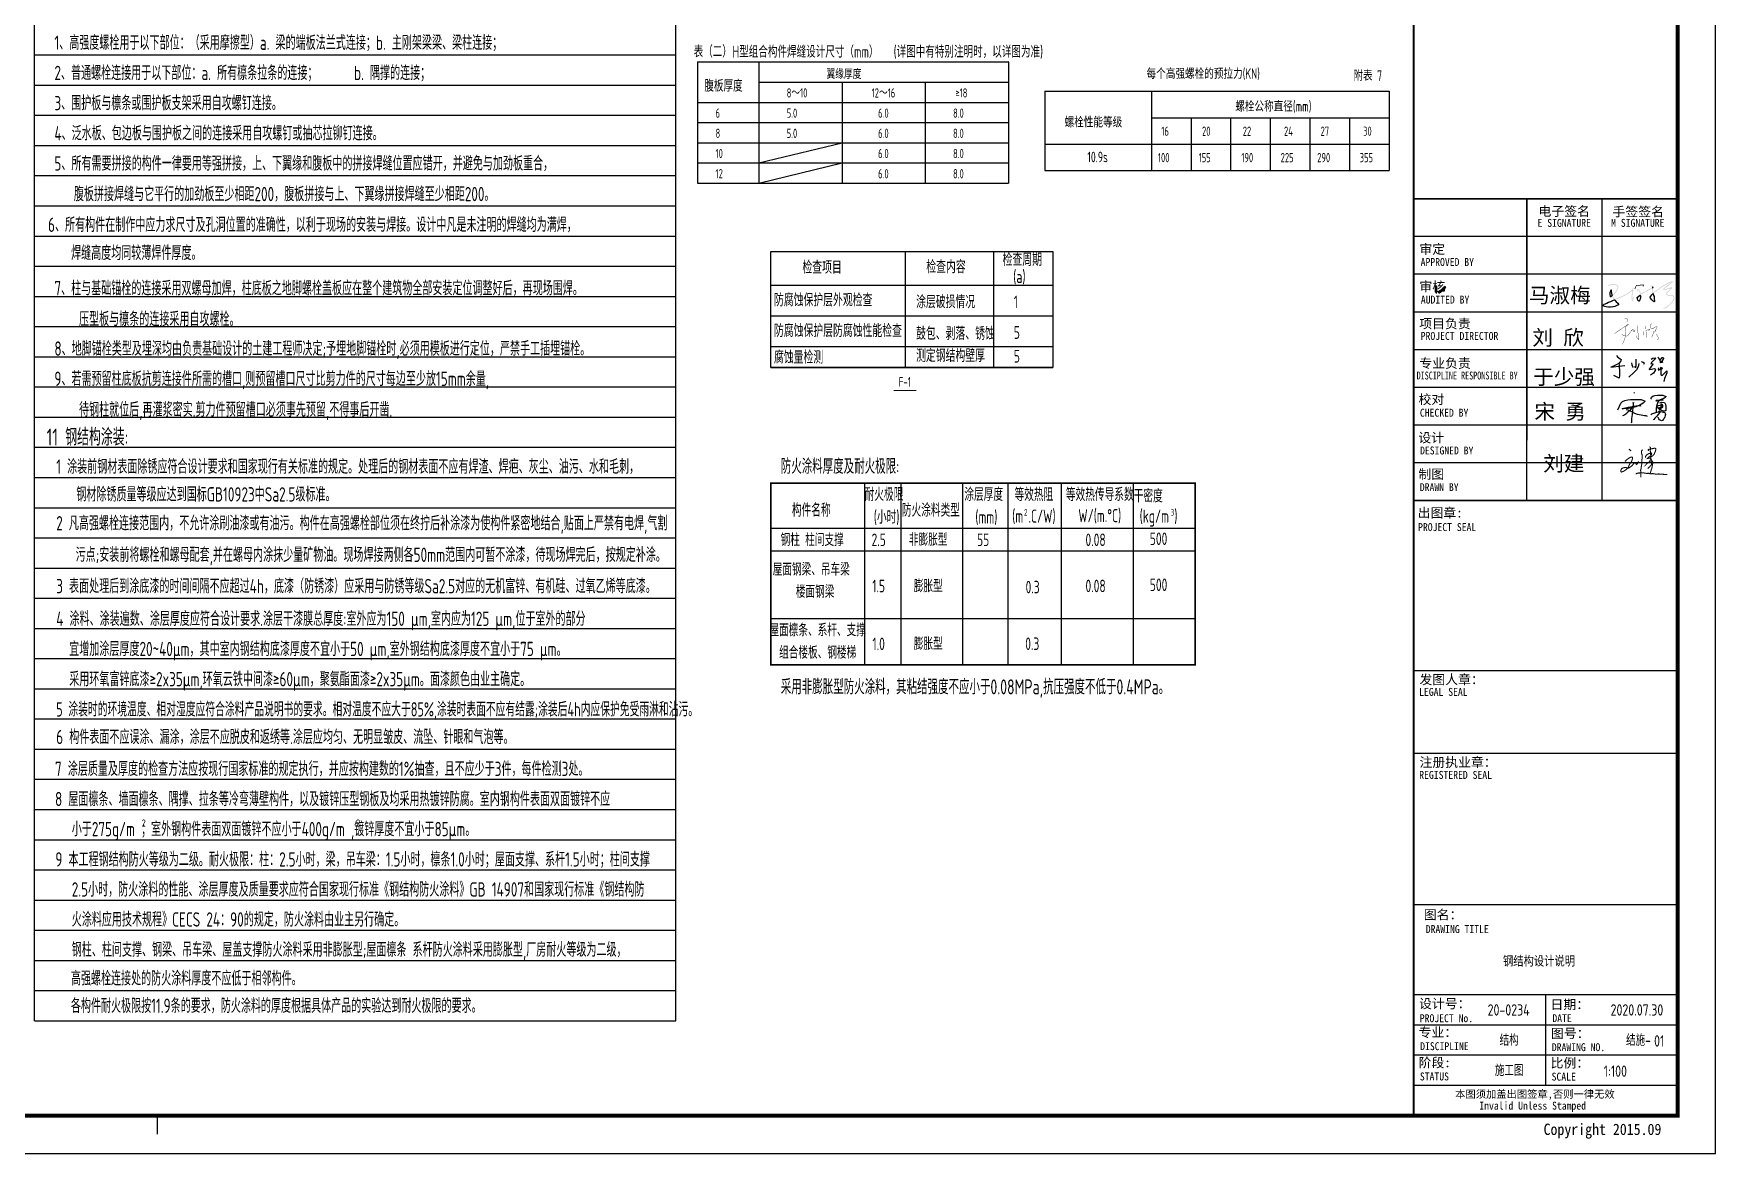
# Model space of a CAD drawing. Extents: x 753177 to 2169292, y -530934 to -273477.
# Drawn here: x 867046 to 911626, y -411277 to -381598 of the extents above; entities that cross this region are included whole.
import ezdxf
from ezdxf.enums import TextEntityAlignment as Align

# ---------------------------------------------------------------- set-up
doc = ezdxf.new("R2010")
doc.units = 0
doc.header["$LTSCALE"] = 1500
doc.header["$MEASUREMENT"] = 0
for name, color, linetype in [('00-tk', 151, 'Continuous'), ('1', 2, 'Continuous'), ('AXIS', 3, 'Continuous'), ('iicon', 7, 'Continuous'), ('S-TAB-TEXT', 4, 'Continuous'), ('TEXT', 7, 'Continuous'), ('WALL', 7, 'Continuous'), ('WELD_TEXT', 7, 'Continuous'), ('分格线', 40, 'Continuous'), ('说明', 7, 'Continuous')]:
    doc.layers.add(name, color=color, linetype=linetype)
doc.layers.add('TK-签名', color=70, linetype='Continuous', lineweight=30)
doc.layers.add('功能名称', color=255, linetype='Continuous', lineweight=0)
doc.styles.add('AHZTXT', font='tssdeng.shx', dxfattribs={"width": 0.7, "bigfont": 'tssdchn.shx'})
doc.styles.add('DS6FS', font='tssdeng.shx', dxfattribs={"width": 0.8, "bigfont": 'tssdchn.shx'})
doc.styles.add('DS6HT', font='simhei.ttf', dxfattribs={"width": 0.8})
doc.styles.add('FSJ', font='tssdeng.shx', dxfattribs={"width": 0.7, "bigfont": 'tssdchn.shx'})
doc.styles.add('TSSD_Norm', font='Tssdeng.shx', dxfattribs={"bigfont": 'hztxt.shx'})

# ---------------------------------------------------------------- blocks, each defined once
blk = doc.blocks.new('A$C7C122B11')
at = {"layer": 'iicon', "color": 13, "const_width": 7.58}
for points in [[(199, 383), (301, 455)], [(244, 611), (279, 605)], [(322, 465), (255, 393)], [(255, 393), (267, 338)], [(279, 605), (315, 591)], [(321, 572), (298, 526)], [(301, 455), (344, 476)], [(315, 591), (321, 572)], [(554, 440), (553, 381)], [(718, 416), (741, 413)], [(745, 400), (719, 368)], [(741, 413), (745, 400)], [(858, 469), (850, 439)], [(850, 439), (850, 403)], [(850, 403), (863, 373)], [(872, 485), (858, 469)], [(924, 382), (974, 414)], [(974, 414), (997, 421)], [(1010, 411), (991, 378)], [(997, 421), (1010, 411)], [(0, 251), (101, 316)], [(101, 316), (199, 383)], [(180, 234), (214, 214)], [(220, 61), (189, 0)], [(214, 214), (249, 201)], [(254, 164), (220, 61)], [(249, 201), (284, 195)], [(270, 260), (254, 164)], [(267, 338), (270, 260)], [(284, 195), (312, 200)], [(312, 200), (331, 220)], [(331, 220), (382, 295)], [(382, 295), (411, 328)], [(411, 328), (434, 349)], [(434, 349), (448, 349)], [(448, 349), (455, 315)], [(455, 315), (462, 292)], [(462, 292), (485, 335)], [(535, 158), (509, 209)], [(575, 108), (535, 158)], [(553, 381), (555, 298)], [(555, 298), (561, 212)], [(561, 212), (572, 134)], [(572, 134), (575, 108)], [(674, 309), (686, 266)], [(686, 266), (692, 224)], [(692, 224), (692, 211)], [(726, 309), (755, 327)], [(755, 327), (790, 346)], [(756, 296), (765, 257)], [(762, 218), (762, 180)], [(762, 180), (763, 160)], [(765, 257), (762, 218)], [(790, 346), (817, 357)], [(826, 342), (799, 315)], [(817, 357), (835, 356)], [(835, 356), (826, 342)], [(863, 373), (876, 363)], [(876, 363), (897, 363)], [(892, 201), (876, 164)], [(909, 233), (892, 201)], [(897, 363), (924, 382)], [(921, 283), (909, 233)], [(923, 311), (921, 283)], [(951, 294), (937, 279)], [(971, 334), (951, 294)], [(991, 378), (971, 334)], [(980, 231), (1007, 207)], [(1033, 121), (1002, 119)], [(1007, 207), (1028, 171)], [(1028, 171), (1033, 146)], [(1033, 146), (1033, 121)]]:
    blk.add_lwpolyline(points, dxfattribs=at)
blk = doc.blocks.new('A$C26561F03')
at = {"layer": 'WALL'}
for p, q in [((166, 452), (88, 412)), ((150, 688), (177, 655)), ((224, 488), (166, 452)), ((177, 655), (214, 628)), ((214, 628), (252, 600)), ((216, 496), (223, 419)), ((268, 546), (224, 488)), ((252, 600), (277, 584)), ((277, 584), (268, 546)), ((550, 496), (561, 437)), ((662, 590), (665, 508)), ((665, 508), (669, 415)), ((749, 474), (725, 389)), ((810, 531), (834, 516)), ((834, 516), (863, 508)), ((863, 508), (884, 493)), ((880, 471), (867, 448)), ((884, 493), (880, 471)), ((1120, 459), (1057, 371)), ((1084, 500), (1061, 471)), ((1061, 471), (1109, 474)), ((1068, 593), (1118, 614)), ((1150, 572), (1084, 500)), ((1109, 474), (1120, 459)), ((1118, 614), (1187, 628)), ((1187, 628), (1150, 572)), ((1246, 649), (1268, 615)), ((1268, 615), (1304, 564)), ((1304, 564), (1309, 523)), ((1307, 568), (1333, 598)), ((1309, 523), (1308, 495)), ((1343, 524), (1316, 499)), ((1316, 499), (1363, 515)), ((1333, 598), (1360, 635)), ((1377, 566), (1343, 524)), ((1360, 635), (1394, 635)), ((1363, 515), (1390, 517)), ((1397, 608), (1377, 566)), ((1394, 635), (1397, 608)), ((88, 412), (0, 376)), ((0, 376), (76, 385)), ((76, 385), (204, 403)), ((222, 89), (81, 156)), ((204, 403), (295, 415)), ((231, 157), (222, 89)), ((223, 419), (231, 254)), ((231, 254), (231, 157)), ((295, 415), (378, 424)), ((616, 235), (483, 114)), ((561, 437), (583, 381)), ((583, 381), (597, 366)), ((680, 311), (616, 235)), ((660, 364), (640, 392)), ((669, 415), (660, 364)), ((725, 389), (680, 311)), ((1057, 371), (1016, 328)), ((1016, 328), (1022, 313)), ((1022, 313), (1078, 322)), ((1135, 221), (1058, 166)), ((1078, 322), (1153, 340)), ((1181, 286), (1135, 221)), ((1153, 340), (1188, 328)), ((1188, 328), (1181, 286)), ((1271, 364), (1258, 328)), ((1258, 328), (1263, 293)), ((1263, 293), (1289, 314)), ((1289, 314), (1309, 338)), ((1309, 338), (1344, 361)), ((1328, 304), (1325, 232)), ((1325, 232), (1330, 189)), ((1328, 304), (1332, 359)), ((1357, 326), (1328, 304)), ((1330, 189), (1340, 165)), ((1332, 359), (1335, 388)), ((1340, 165), (1370, 167)), ((1344, 361), (1362, 360)), ((1365, 339), (1357, 326)), ((1362, 360), (1365, 339)), ((1370, 167), (1427, 221)), ((1429, 80), (1406, 0)), ((1427, 221), (1472, 263)), ((1474, 180), (1429, 80)), ((1472, 263), (1484, 279)), ((1486, 229), (1474, 180)), ((1484, 279), (1486, 229))]:
    blk.add_line(p, q, dxfattribs=at)
blk = doc.blocks.new('20150828165454')
h = blk.add_hatch(color=256)
h.paths.add_polyline_path([(-4440, 30), (-4590, 65), (-4738, 73), (-4862, 73), (-4992, 72), (-5125, 52), (-5266, 37), (-5393, 13), (-5517, -12), (-5636, -56), (-5741, -115), (-5764, -162), (-5753, -202), (-5720, -224), (-5687, -211), (-5590, -156), (-5487, -118), (-5372, -95), (-5250, -72), (-5111, -57), (-4983, -38), (-4861, -37), (-4741, -37), (-4606, -44), (-4481, -73), (-4396, -123), (-4309, -200), (-4258, -277), (-4228, -372), (-4222, -432), (-4226, -493), (-4256, -619), (-4303, -715), (-4397, -874), (-4482, -1002), (-4524, -1077), (-4590, -1174), (-4663, -1268), (-4809, -1452), (-5015, -1664), (-5034, -1609), (-5089, -1342), (-5123, -1119), (-5136, -855), (-5186, -665), (-5310, -733), (-5417, -938), (-5505, -1249), (-5497, -1579), (-5468, -1849), (-5423, -2020), (-5307, -2086), (-5075, -1883), (-5061, -1869), (-5023, -1980), (-4920, -2172), (-4812, -2296), (-4775, -2346), (-4907, -2394), (-5121, -2478), (-5344, -2571), (-5520, -2636), (-5732, -2723), (-5969, -2837), (-6203, -2949), (-6416, -3043), (-6581, -3165), (-6703, -3245), (-6753, -3389), (-6543, -3484), (-6306, -3571), (-6047, -3628), (-5675, -3683), (-5346, -3696), (-4984, -3674), (-4626, -3589), (-4404, -3489), (-4020, -3309), (-3956, -3186), (-3956, -3088), (-4121, -2902), (-4378, -2661), (-4537, -2481), (-4598, -2400), (-4501, -2365), (-4236, -2257), (-3766, -2061), (-3213, -1827), (-2411, -1391), (-2174, -1208), (-2003, -1066), (-1843, -939), (-1870, -1118), (-1916, -1391), (-1963, -1659), (-1997, -1943), (-2000, -2196), (-1987, -2394), (-1897, -2716), (-1739, -2464), (-1664, -2061), (-1660, -2046), (-1673, -2009), (-1704, -2000), (-1735, -2006), (-1772, -2040), (-1844, -2423), (-1858, -2447), (-1878, -2376), (-1890, -2193), (-1887, -1950), (-1854, -1675), (-1808, -1409), (-1762, -1135), (-1727, -907), (-1723, -906), (-1721, -872), (-1721, -871), (-1703, -509, 0.9997794), (-1812, -503), (-1829, -818), (-1884, -831), (-2072, -981), (-2243, -1122), (-2471, -1298), (-3261, -1728), (-3808, -1959), (-4278, -2155), (-4541, -2262), (-4667, -2307), (-4727, -2228), (-4828, -2109), (-4922, -1935), (-4975, -1781), (-4727, -1525), (-4576, -1336), (-4501, -1239), (-4430, -1135), (-4388, -1059), (-4304, -932), (-4206, -767), (-4152, -656), (-4116, -509), (-4112, -430), (-4119, -351), (-4158, -229), (-4225, -127), (-4331, -33)])
h.paths.add_polyline_path([(-5250, -856), (-5246, -872), (-5233, -1130), (-5198, -1361), (-5140, -1638), (-5101, -1752), (-5151, -1803), (-5320, -1952), (-5328, -1947), (-5360, -1829), (-5387, -1572), (-5395, -1263), (-5314, -979)], flags=16)
h.paths.add_polyline_path([(-4706, -2439), (-4622, -2551), (-4457, -2737), (-4200, -2979), (-4066, -3130), (-4066, -3160), (-4100, -3226), (-4450, -3389), (-4661, -3484), (-5000, -3565), (-5347, -3585), (-5665, -3573), (-6027, -3519), (-6275, -3465), (-6502, -3382), (-6616, -3330), (-6611, -3316), (-6519, -3255), (-6360, -3139), (-6157, -3049), (-5921, -2936), (-5688, -2824), (-5479, -2739), (-5303, -2673), (-5080, -2580), (-4869, -2497)], flags=16)
blk.add_hatch(color=256).paths.add_polyline_path([(-168, -111), (-139, -122), (-168, -209), (-178, -172), (-217, -188), (-241, -231), (-240, -253), (-228, -276), (-200, -294), (-168, -302), (-115, -297), (-77, -292), (-54, -271), (-64, -244), (0, -55), (-152, 0), (-457, -20), (-795, -59), (-1146, -70), (-1281, -116), (-1343, -253), (-1500, -603), (-1494, -694), (-1442, -689), (-1397, -663), (-1400, -648), (-1243, -299), (-1200, -205), (-1126, -179), (-787, -168), (-448, -130)])
h = blk.add_hatch(color=256)
h.paths.add_polyline_path([(-688, -999), (-758, -854), (-875, -743), (-1035, -731), (-1201, -885), (-1136, -1058), (-1108, -1080), (-1080, -1087), (-1031, -1082), (-1031, -1038), (-1033, -1019), (-1072, -915), (-995, -844), (-922, -850), (-848, -920), (-789, -1044), (-688, -1286), (-658, -1498), (-642, -1566), (-853, -1712), (-1191, -1986), (-1209, -2083), (-1177, -2315), (-1093, -2534), (-846, -2791), (-664, -2671), (-615, -2561), (-516, -2337), (-480, -2070), (-489, -1817), (-511, -1642), (-518, -1613), (-479, -1586), (-165, -1385), (192, -1191), (537, -1003), (1087, -738), (1231, -674), (1250, -797), (1292, -1025), (1329, -1168), (1390, -1315), (1395, -1327), (1306, -1404), (1156, -1569), (983, -1775), (814, -1969), (842, -2080), (917, -2204), (1145, -2513), (1400, -2745), (1622, -2852), (1738, -2764), (1754, -2564), (1717, -2283), (1677, -1889), (1607, -1705), (1537, -1400), (1523, -1361), (1651, -1250), (1970, -1051), (2327, -770), (2760, -428), (2899, -354), (3238, -160), (3696, 101), (3975, 242), (4325, 379), (4403, 392), (4098, 197), (3764, -67), (3426, -339), (3128, -580), (3036, -733), (3084, -838), (3231, -876), (4286, -573), (4170, -677), (3520, -1353), (3490, -1494), (3543, -1600), (3652, -1703), (3791, -1744), (4210, -1764), (4485, -1782), (4603, -1871), (4653, -1995), (4701, -2170), (4651, -2340), (4517, -2625), (4351, -2851), (4045, -3162), (3802, -3368), (3636, -3501), (3516, -3583), (3351, -3668), (3136, -3711), (3117, -3707), (3087, -3712), (3058, -3730), (3044, -3762), (3044, -3803), (3072, -3829), (3115, -3829), (3158, -3819), (3388, -3773), (3573, -3678), (3701, -3590), (3872, -3453), (4120, -3243), (4435, -2922), (4612, -2681), (4754, -2379), (4815, -2171), (4757, -1960), (4694, -1802), (4525, -1674), (4216, -1654), (3809, -1635), (3708, -1605), (3633, -1534), (3606, -1480), (3621, -1406), (4246, -756), (4499, -531), (4400, -447), (4272, -463), (3230, -762), (3162, -745), (3160, -740), (3213, -654), (3495, -425), (3832, -153), (4162, 107), (4528, 341), (4539, 495), (4415, 505), (4296, 485), (3930, 343), (3644, 198), (3183, -65), (2846, -258), (2700, -335), (2259, -684), (1907, -961), (1585, -1162), (1483, -1251), (1434, -1133), (1400, -1002), (1358, -778), (1335, -627), (1338, -626), (1600, -468), (1348, -242), (1207, -133), (1215, -560), (1041, -638), (487, -905), (139, -1094), (-221, -1290), (-540, -1495), (-545, -1498), (-550, -1478), (-581, -1257)])
h.paths.add_polyline_path([(-617, -1682), (-599, -1826), (-590, -2065), (-623, -2307), (-715, -2516), (-752, -2596), (-830, -2649), (-998, -2474), (-1070, -2287), (-1098, -2086), (-1090, -2046), (-787, -1800)], flags=16)
h.paths.add_polyline_path([(935, -1998), (1066, -1847), (1239, -1641), (1383, -1483), (1433, -1440), (1501, -1737), (1569, -1915), (1608, -2296), (1643, -2567), (1632, -2706), (1609, -2724), (1462, -2653), (1227, -2439), (1009, -2142), (945, -2037)], flags=16)
h.paths.add_polyline_path([(1324, -506), (1321, -366), (1416, -451)], flags=16)
for points in [[(-4869, -2497), (-4706, -2439), (-4622, -2551), (-4457, -2737), (-4200, -2979), (-4066, -3130), (-4066, -3160), (-4100, -3226), (-4450, -3389), (-4661, -3484), (-5000, -3565), (-5347, -3585), (-5665, -3573), (-6027, -3519), (-6275, -3465), (-6502, -3382), (-6616, -3330), (-6611, -3316), (-6519, -3255), (-6360, -3139), (-6157, -3049), (-5921, -2936), (-5688, -2824), (-5479, -2739), (-5303, -2673), (-5080, -2580)], [(-5246, -872), (-5233, -1130), (-5198, -1361), (-5140, -1638), (-5101, -1752), (-5151, -1803), (-5320, -1952), (-5328, -1947), (-5360, -1829), (-5387, -1572), (-5395, -1263), (-5314, -979), (-5250, -856)], [(-617, -1682), (-599, -1826), (-590, -2065), (-623, -2307), (-715, -2516), (-752, -2596), (-830, -2649), (-998, -2474), (-1070, -2287), (-1098, -2086), (-1090, -2046), (-787, -1800)], [(1383, -1483), (1433, -1440), (1501, -1737), (1569, -1915), (1608, -2296), (1643, -2567), (1632, -2706), (1609, -2724), (1462, -2653), (1227, -2439), (1009, -2142), (945, -2037), (935, -1998), (1066, -1847), (1239, -1641)], [(1321, -366), (1324, -506), (1416, -451)]]:
    blk.add_lwpolyline(points, close=True)
blk = doc.blocks.new('A$C67844AE1')
at = {"layer": '00-tk'}
for p, q in [((126150, 0), (126150, 89100)), ((114150, 87600), (114150, 1500)), ((124650, 1500), (124650, 87600)), ((114150, 37950), (124650, 37950)), ((114150, 37950), (124650, 37950)), ((114150, 37950), (124650, 37950)), ((114150, 37950), (124650, 37950)), ((114150, 37950), (124650, 37950)), ((124650, 37950), (114150, 37950)), ((124650, 37950), (114150, 37950)), ((124650, 37950), (114150, 37950)), ((114150, 37950), (124650, 37950)), ((118650, 25950), (118650, 37950)), ((118650, 37950), (118650, 28350)), ((121650, 25950), (121650, 37950)), ((121650, 28350), (121650, 37950)), ((124650, 36450), (114150, 36450)), ((124650, 34950), (114150, 34950)), ((124650, 34950), (114150, 34950)), ((115032, 34253), (115030, 34214)), ((115030, 34214), (115075, 34214)), ((115073, 34460), (115032, 34450)), ((115032, 34450), (115032, 34304)), ((115032, 34304), (115033, 34290)), ((115033, 34290), (115032, 34253)), ((115073, 34304), (115073, 34460)), ((115073, 34266), (115073, 34304)), ((115074, 34228), (115073, 34266)), ((115075, 34214), (115074, 34228)), ((115165, 34259), (115128, 34246)), ((115128, 34246), (115137, 34237)), ((115137, 34237), (115159, 34208)), ((115159, 34208), (115185, 34219)), ((115199, 34274), (115165, 34259)), ((115185, 34219), (115219, 34235)), ((115229, 34291), (115199, 34274)), ((115219, 34235), (115240, 34248)), ((115262, 34313), (115229, 34291)), ((115240, 34248), (115271, 34269)), ((115290, 34336), (115262, 34313)), ((115271, 34269), (115296, 34287)), ((115305, 34352), (115290, 34336)), ((115296, 34287), (115326, 34314)), ((115333, 34382), (115305, 34352)), ((115326, 34314), (115388, 34314)), ((115355, 34409), (115333, 34382)), ((115356, 34412), (115355, 34409)), ((115376, 34446), (115356, 34412)), ((115356, 34344), (115381, 34376)), ((115388, 34314), (115356, 34344)), ((115381, 34460), (115376, 34446)), ((115414, 34441), (115381, 34460)), ((115381, 34376), (115401, 34403)), ((115401, 34403), (115404, 34408)), ((115404, 34408), (115429, 34435)), ((115429, 34435), (115414, 34441)), ((124650, 33450), (114150, 33450)), ((124650, 33450), (114150, 33450)), ((124650, 31950), (114150, 31950)), ((124650, 31950), (114150, 31950)), ((124650, 30450), (114150, 30450)), ((124650, 30450), (114150, 30450)), ((124650, 28950), (114150, 28950)), ((124650, 28950), (114150, 28950)), ((124650, 27450), (114150, 27450)), ((124650, 27450), (114150, 27450)), ((114150, 25950), (124650, 25950)), ((114150, 25950), (124650, 25950)), ((124650, 25950), (114150, 25950)), ((114150, 19200), (124650, 19200)), ((124650, 15900), (114150, 15900)), ((124650, 6300), (114150, 6300)), ((119400, 6300), (119400, 2700)), ((124650, 5100), (114150, 5100)), ((124650, 3900), (114150, 3900)), ((124650, 2700), (114150, 2700)), ((3750, 1500), (124650, 1500)), ((124650, 1500), (114150, 1500)), ((0, 0), (126150, 0))]:
    blk.add_line(p, q, dxfattribs=at)
at = {"layer": '00-tk', "const_width": 150}
blk.add_lwpolyline([(3750, 87600), (124650, 87600), (124650, 1500), (3750, 1500)], close=True, dxfattribs=at)
at = {"layer": '00-tk'}
for points, const_width in [([(114150, 1500), (114150, 87600)], 75), ([(64200, 750), (64200, 1500)], 52.5)]:
    blk.add_lwpolyline(points, dxfattribs=dict(at, const_width=const_width))
blk.add_lwpolyline([(114150, 9900), (124650, 9900), (124650, 6300), (114150, 6300)], close=True, dxfattribs=at)
at = {"layer": 'AXIS', "color": 1, "ltscale": 1000, "const_width": 42}
for points in [[(123538, 28105), (123553, 28077), (123568, 28058), (123569, 28031), (123572, 28021), (123575, 28005), (123560, 27963), (123564, 27909), (123574, 27887), (123575, 27873), (123573, 27842), (123581, 27739), (123574, 27709), (123587, 27622), (123598, 27579), (123611, 27559), (123638, 27516), (123667, 27474), (123663, 27437), (123649, 27397), (123644, 27348), (123625, 27238), (123604, 27191), (123582, 27105), (123554, 27038)], [(122550, 27508), (122588, 27535), (122602, 27565), (122628, 27581), (122665, 27605), (122695, 27627), (122723, 27646), (122753, 27664), (122784, 27677), (122819, 27686), (122844, 27682), (122855, 27669), (122861, 27647), (122854, 27622), (122824, 27528), (122818, 27515), (122801, 27486), (122789, 27467), (122765, 27434), (122742, 27403), (122712, 27334), (122707, 27312), (122688, 27270), (122658, 27237), (122636, 27221), (122611, 27198), (122580, 27168), (122549, 27149), (122513, 27125), (122466, 27105), (122441, 27093), (122405, 27088), (122396, 27101), (122386, 27132), (122390, 27158), (122402, 27188), (122425, 27228), (122449, 27242), (122477, 27253), (122536, 27265), (122578, 27270), (122620, 27263), (122664, 27243), (122695, 27245), (122721, 27256), (122774, 27293), (122836, 27340), (122883, 27396), (122920, 27442), (122947, 27463), (122983, 27445), (122993, 27422), (122998, 27405), (123023, 27386), (123035, 27407), (123057, 27434), (123075, 27459), (123093, 27501), (123093, 27501), (123095, 27512)], [(122708, 28001), (122733, 27984), (122757, 27969), (122770, 27951), (122786, 27931), (122792, 27921)], [(123257, 27971), (123222, 27945), (123222, 27945), (123213, 27892), (123213, 27864), (123217, 27837), (123224, 27809), (123239, 27758), (123244, 27701), (123244, 27655), (123228, 27583), (123222, 27479), (123224, 27433), (123219, 27381), (123206, 27310), (123193, 27214), (123178, 27163), (123191, 27014), (123184, 26926), (123186, 26891), (123187, 26877)], [(123366, 27661), (123374, 27706), (123405, 27752), (123441, 27788), (123518, 27825), (123557, 27838), (123580, 27844), (123603, 27844), (123619, 27808), (123596, 27752), (123557, 27716), (123497, 27677), (123465, 27646), (123447, 27628), (123511, 27638), (123574, 27647), (123588, 27640), (123587, 27590), (123543, 27545), (123533, 27520), (123503, 27487), (123470, 27462), (123442, 27443), (123423, 27418), (123485, 27473), (123533, 27482), (123572, 27495), (123611, 27499), (123641, 27494), (123614, 27438), (123612, 27387), (123577, 27348), (123537, 27295), (123497, 27263), (123477, 27240), (123469, 27218)], [(123503, 27933), (123482, 27951), (123476, 27971), (123495, 27988), (123543, 28000), (123588, 28008), (123653, 28019), (123681, 28027), (123712, 28032), (123743, 28035), (123775, 28025), (123788, 28000), (123776, 27955), (123768, 27916), (123743, 27866), (123719, 27800), (123650, 27724), (123627, 27713), (123616, 27704), (123569, 27709), (123557, 27716)], [(122982, 27010), (123035, 27037), (123091, 27049), (123187, 27052), (123233, 27056), (123280, 27055), (123357, 27044), (123418, 27033), (123498, 27039), (123521, 27033), (123560, 27019), (123614, 27023), (123656, 27025), (123725, 27017), (123762, 27009), (123819, 27006), (123868, 27009), (123915, 27009), (123967, 27004), (124029, 27000), (124096, 26996), (124141, 26993), (124193, 26992), (124226, 26995), (124243, 26996)]]:
    blk.add_lwpolyline(points, dxfattribs=at)
at = {"layer": 'TK-签名'}
for p, q in [((122941, 30252), (122910, 30221)), ((123609, 30062), (123668, 30098)), ((123668, 30098), (123743, 30128)), ((123743, 30128), (123851, 30143)), ((123851, 30143), (123940, 30145)), ((123940, 30145), (124061, 30138)), ((124061, 30138), (124194, 30095)), ((124194, 30095), (124154, 30048)), ((122267, 29561), (122390, 29823)), ((122390, 29823), (122463, 29896)), ((122517, 29614), (122446, 29601)), ((122446, 29601), (122449, 29607)), ((122449, 29607), (122690, 29663)), ((122463, 29896), (122555, 29938)), ((122604, 29612), (122517, 29614)), ((122555, 29938), (122666, 29958)), ((122647, 29437), (122591, 29389)), ((122699, 29620), (122604, 29612)), ((122613, 29563), (122644, 29574)), ((122644, 29574), (122795, 29504)), ((122731, 29516), (122647, 29437)), ((122666, 29958), (122775, 29977)), ((122690, 29663), (122844, 29698)), ((122776, 29633), (122699, 29620)), ((122792, 29585), (122731, 29516)), ((122775, 29977), (122855, 29977)), ((122872, 29649), (122776, 29633)), ((122847, 29662), (122792, 29585)), ((122795, 29504), (122933, 29434)), ((122886, 29773), (122837, 29379)), ((122844, 29698), (123002, 29726)), ((122855, 29977), (122957, 29977)), ((122930, 29665), (122872, 29649)), ((122876, 29855), (122875, 29836)), ((122875, 29836), (122884, 29823)), ((122893, 29841), (122876, 29855)), ((122884, 29823), (122886, 29773)), ((122920, 29832), (122893, 29841)), ((122990, 29682), (122930, 29665)), ((122933, 29434), (123039, 29393)), ((122957, 29977), (123195, 29967)), ((123085, 29721), (122990, 29682)), ((123002, 29726), (123130, 29736)), ((123143, 29752), (123085, 29721)), ((123130, 29736), (123172, 29722)), ((123217, 29791), (123143, 29752)), ((123174, 29710), (123169, 29714)), ((123172, 29722), (123174, 29710)), ((123195, 29967), (123354, 29911)), ((123274, 29820), (123217, 29791)), ((123354, 29911), (123274, 29820)), ((123593, 30037), (123609, 30062)), ((123599, 30005), (123593, 30037)), ((123611, 29983), (123599, 30005)), ((123629, 29396), (123704, 29424)), ((123704, 29424), (123829, 29467)), ((123802, 29926), (123784, 29919)), ((123784, 29919), (123815, 29916)), ((123795, 29633), (123794, 29479)), ((123803, 29665), (123795, 29633)), ((123924, 29947), (123802, 29926)), ((123815, 29702), (123803, 29665)), ((123815, 29916), (123874, 29927)), ((123861, 29860), (123815, 29702)), ((123829, 29467), (123880, 29480)), ((123834, 29693), (123850, 29715)), ((123850, 29668), (123834, 29693)), ((123850, 29715), (123887, 29735)), ((123876, 29640), (123850, 29668)), ((123899, 29928), (123861, 29860)), ((123865, 29454), (123883, 29481)), ((123874, 29927), (124031, 29961)), ((123915, 29427), (123874, 29373)), ((123904, 29604), (123876, 29640)), ((123880, 29480), (123949, 29491)), ((123883, 29481), (123911, 29502)), ((123887, 29735), (123956, 29752)), ((124038, 29942), (123899, 29928)), ((123958, 29568), (123904, 29604)), ((123911, 29502), (123946, 29504)), ((123952, 29648), (123913, 29630)), ((123913, 29630), (124011, 29640)), ((123946, 29469), (123915, 29427)), ((124015, 29979), (123924, 29947)), ((123939, 29563), (123931, 29548)), ((123973, 29613), (123939, 29563)), ((123940, 29838), (124020, 29869)), ((123946, 29504), (123961, 29490)), ((123961, 29490), (123946, 29469)), ((123949, 29491), (124033, 29483)), ((124001, 29688), (123952, 29648)), ((123956, 29752), (123987, 29759)), ((124012, 29533), (123958, 29568)), ((123984, 29652), (123973, 29613)), ((123989, 29710), (123984, 29652)), ((123987, 29759), (124039, 29765)), ((123996, 29754), (123989, 29710)), ((123997, 29793), (123996, 29754)), ((124002, 29795), (123997, 29793)), ((124041, 29731), (124001, 29688)), ((124030, 29773), (124002, 29795)), ((124011, 29640), (124045, 29662)), ((124083, 29502), (124012, 29533)), ((124105, 30018), (124015, 29979)), ((124020, 29869), (124134, 29854)), ((124045, 29751), (124030, 29773)), ((124031, 29961), (124073, 29954)), ((124033, 29483), (124090, 29471)), ((124073, 29954), (124038, 29942)), ((124039, 29765), (124067, 29760)), ((124067, 29760), (124041, 29731)), ((124056, 29714), (124045, 29751)), ((124045, 29662), (124058, 29681)), ((124058, 29681), (124056, 29714)), ((124142, 29506), (124083, 29502)), ((124090, 29471), (124137, 29453)), ((124154, 30048), (124105, 30018)), ((124134, 29854), (124167, 29779)), ((124137, 29453), (124153, 29404)), ((124175, 29530), (124142, 29506)), ((124167, 29779), (124185, 29701)), ((124186, 29603), (124175, 29530)), ((124185, 29701), (124186, 29603)), ((122494, 29332), (122459, 29318)), ((122552, 29362), (122494, 29332)), ((122591, 29389), (122552, 29362)), ((122815, 29058), (122807, 29040)), ((122817, 29216), (122814, 29119)), ((122814, 29119), (122815, 29058)), ((122837, 29379), (122817, 29216)), ((123039, 29393), (123195, 29357)), ((123195, 29357), (123328, 29342)), ((123328, 29342), (123386, 29331)), ((123386, 29331), (123412, 29321)), ((123412, 29321), (123438, 29309)), ((123585, 29361), (123629, 29396)), ((123698, 29180), (123675, 29163)), ((123745, 29234), (123698, 29180)), ((123792, 29278), (123745, 29234)), ((123825, 29314), (123792, 29278)), ((123874, 29373), (123825, 29314)), ((123879, 29255), (123872, 29276)), ((123887, 29236), (123879, 29255)), ((123905, 29200), (123887, 29236)), ((123930, 29167), (123905, 29200)), ((123976, 29136), (123930, 29167)), ((124006, 29123), (123976, 29136)), ((124045, 29133), (124006, 29123)), ((124075, 29175), (124045, 29133)), ((124108, 29222), (124075, 29175)), ((124138, 29279), (124108, 29222)), ((124155, 29332), (124138, 29279)), ((124153, 29404), (124163, 29366)), ((124163, 29366), (124155, 29332))]:
    blk.add_line(p, q, dxfattribs=at)
for name, p, xscale, yscale, zscale in [('20150828165454', (123318, 34542), 0.2499999997671694, 0.2499999997671694, 0.2499999997671694), ('A$C7C122B11', (122127, 32162), 1.698991545068566, 1.698991545068566, 1.698991545068566)]:
    blk.add_blockref(name, p, dxfattribs=dict(xscale=xscale, yscale=yscale, zscale=zscale))
at = {"color": 1, "xscale": 1.5, "yscale": 1.5, "zscale": 1.5}
blk.add_blockref('A$C26561F03', (121989, 30690), dxfattribs=at)
at = {"layer": '00-tk', "style": 'DS6HT'}
for s, p in [('电子签名', (119118, 37272)), ('手签签名', (122060, 37253)), ('审定', (114383, 35763)), ('审核', (114382, 34278)), ('项目负责', (114376, 32800)), ('专业负责', (114379, 31227)), ('校对', (114349, 29788)), ('设计', (114339, 28267)), ('制图', (114345, 26817)), ('出图章:', (114312, 25281)), ('发图人章：', (114385, 18652)), ('注册执业章：', (114386, 15364)), ('图名：', (114556, 9300)), ('设计号：', (114365, 5767)), ('日期：', (119594, 5732)), ('专业：', (114349, 4623)), ('图号：', (119614, 4583)), ('阶段:', (114349, 3421)), ('比例：', (119598, 3408))]:
    blk.add_text(s, height=375, dxfattribs=at).set_placement(p)
for s, height, width, p in [('E SIGNATURE', 315, 0.9, (119080, 36837)), ('M SIGNATURE', 315, 0.9, (122005, 36837)), ('APPROVED BY', 315, 0.9, (114431, 35280)), ('AUDITED BY', 315, 0.9, (114439, 33786)), ('PROJECT DIRECTOR', 315, 0.9, (114434, 32342)), ('DISCIPLINE RESPONSIBLE BY', 315, 0.75, (114271, 30768)), ('CHECKED BY', 315, 0.9, (114401, 29289)), ('DESIGNED BY', 315, 0.9, (114408, 27787)), ('DRAWN BY', 315, 0.9, (114398, 26330)), ('PROJECT SEAL', 315, 0.9, (114329, 24741)), ('LEGAL SEAL', 315, 0.9, (114371, 18190)), ('REGISTERED SEAL', 315, 0.9, (114375, 14889)), ('DRAWING TITLE', 315, 0.9, (114634, 8760)), ('PROJECT No.', 315, 0.9, (114397, 5215)), ('DATE', 315, 0.9, (119668, 5217)), ('DISCIPLINE', 315, 0.9, (114412, 4103)), ('DRAWING NO.', 315, 0.9, (119647, 4064)), ('STATUS', 315, 0.9, (114400, 2900)), ('SCALE', 315, 0.9, (119639, 2892)), ('Copyright 2015.09', 450, 0.9, (119320, 731))]:
    blk.add_text(s, height=height, dxfattribs=dict(at, width=width)).set_placement(p)
blk.add_text('本图须加盖出图签章,否则一律无效', height=300, dxfattribs=at).set_placement((118974, 2345), align=Align.MIDDLE)
at = {"layer": '00-tk', "style": 'DS6HT', "width": 0.9}
blk.add_text('Invalid Unless Stamped', height=315, dxfattribs=at).set_placement((118886, 1860), align=Align.MIDDLE)
at = {"layer": '功能名称', "color": 7, "style": 'DS6HT'}
blk.add_text('马淑梅 ', height=600, dxfattribs=at).set_placement((120170, 33816, -1032246), align=Align.CENTER)
for s, p in [('刘 欣', (118874, 32134)), ('于少强', (118905, 30571)), ('宋 勇', (118956, 29192)), ('刘建', (119306, 27129))]:
    blk.add_text(s, height=600, dxfattribs=at).set_placement(p)
at = {"layer": '功能名称', "color": 7, "style": 'DS6FS', "width": 0.8}
for s, p in [('20-0234', (117931, 5477)), ('2020.07.30', (123031, 5477)), ('结构', (117949, 4277)), ('结施-', (123094, 4277)), ('施工图', (117949, 3077))]:
    blk.add_text(s, height=450, dxfattribs=at).set_placement(p, align=Align.CENTER)

msp = doc.modelspace()

# ---------------------------------------------------------------- linework, layer by layer
for p, q in [((884643.5, -382348.3), (892882.4, -382348.3)), ((884643.5, -382348.3), (884643.5, -385558.1)), ((886270.6, -382348.3), (886270.6, -385561.3)), ((892885.6, -382351.4), (892885.6, -385558.1)), ((886270.6, -382883.8), (892882.4, -382883.8)), ((888475.6, -382883.8), (888475.6, -385561.3)), ((890680.6, -382883.8), (890680.6, -385561.3)), ((893852.4, -383126), (893852.4, -385226)), ((893852.4, -383126), (902976.7, -383126)), ((896676.7, -383126), (896676.7, -385226)), ((902976.7, -383126), (902976.7, -385226)), ((884643.5, -383419.3), (892882.4, -383419.3)), ((896676.7, -383826), (902976.7, -383826)), ((897726.7, -383826), (897726.7, -385226)), ((898776.7, -383826), (898776.7, -385226)), ((899826.7, -383826), (899826.7, -385226)), ((900876.7, -383826), (900876.7, -385226)), ((901926.7, -383826), (901926.7, -385226)), ((884643.5, -383954.8), (892882.4, -383954.8)), ((884643.5, -384490.3), (892882.4, -384490.3)), ((886270.6, -385025.8), (888475.6, -384490.3)), ((893852.4, -384526), (902976.7, -384526)), ((884643.5, -385025.8), (892882.4, -385025.8)), ((886270.6, -385561.3), (888475.6, -385025.8)), ((884646.7, -385561.3), (892882.4, -385561.3)), ((893852.4, -385226), (902976.7, -385226)), ((890150.1, -387370.2), (890150.1, -390450.9)), ((892494.2, -387370.2), (892494.2, -390450.9)), ((886587.5, -388264.5), (894059.3, -388264.5)), ((886587.5, -389076.8), (894059.3, -389076.8)), ((886587.5, -389889.2), (894059.3, -389889.2)), ((886587.5, -390450.9), (894059.3, -390450.9))]:
    msp.add_line(p, q)
msp.add_lwpolyline([(886587.5, -387370.2), (894059.3, -387370.2), (894059.3, -390450.9), (886587.5, -390450.9)], close=True)
for centre, start, end in [((892882.4, -382351.4), 0, 90), ((892882.4, -382351.4), 0, 90), ((884646.7, -384758.1), 180, 270), ((892882.4, -385356.5), 270, 0), ((892882.4, -385558.1), 270, 0)]:
    msp.add_arc(centre, 3.15, start, end)
at = {"layer": '1', "const_width": 25.5}
msp.add_lwpolyline([(889848.3, -391052.9), (890440.7, -391052.9)], dxfattribs=at)
at = {"layer": 'S-TAB-TEXT', "color": 0}
for p, q in [((889074.6, -393516.9), (889074.6, -398329.2)), ((886587.5, -394708.8), (897838.8, -394708.8)), ((886587.5, -395303.4), (897838.8, -395303.4)), ((886587.5, -395306.2), (897838.8, -395306.2)), ((886587.5, -397103.8), (897838.8, -397103.8)), ((886587.5, -398329.2), (897838.8, -398329.2))]:
    msp.add_line(p, q, dxfattribs=at)
at = {"layer": 'S-TAB-TEXT', "color": 0, "linetype": 'Continuous'}
for p, q in [((890036.2, -393516.9), (890036.2, -398329.2)), ((891670, -393516.9), (891670, -398329.2)), ((892866.5, -393516.9), (892866.5, -398329.2)), ((894280.3, -393516.9), (894280.3, -398329.2)), ((896188.6, -393516.9), (896188.6, -398329.2)), ((888633.1, -394708.8), (897838.8, -394708.8)), ((888633.1, -395306.2), (891740.4, -395306.2))]:
    msp.add_line(p, q, dxfattribs=at)
at = {"layer": 'S-TAB-TEXT', "color": 0}
for points, const_width in [([(886587.5, -393516.9), (897838.8, -393516.9), (897838.8, -398329.2), (886587.5, -398329.2), (886587.5, -393516.9)], 44.8), ([(886587.5, -394706), (897838.8, -394706)], 24.9)]:
    msp.add_lwpolyline(points, dxfattribs=dict(at, const_width=const_width))
at = {"layer": '分格线', "linetype": 'Continuous'}
for p, q in [((867071.5, -407762.4), (867071.5, -355762.4)), ((884071.5, -407762.4), (884071.5, -355762.4)), ((867071.5, -382162.4), (884071.5, -382162.4)), ((867071.5, -382962.4), (884071.5, -382962.4)), ((867071.5, -383762.4), (884071.5, -383762.4)), ((867071.5, -384562.4), (884071.5, -384562.4)), ((867071.5, -385362.4), (884071.5, -385362.4)), ((867071.5, -386162.4), (884071.5, -386162.4)), ((867071.5, -386962.4), (884071.5, -386962.4)), ((867071.5, -387762.4), (884071.5, -387762.4)), ((867071.5, -388562.4), (884071.5, -388562.4)), ((867071.5, -389362.4), (884071.5, -389362.4)), ((867071.5, -390162.4), (884071.5, -390162.4)), ((867071.5, -390962.4), (884071.5, -390962.4)), ((867071.5, -391762.4), (884071.5, -391762.4)), ((867071.5, -391762.4), (884071.5, -391762.4)), ((867071.5, -392562.4), (884071.5, -392562.4)), ((867071.5, -393362.4), (884071.5, -393362.4)), ((867071.5, -394162.4), (884071.5, -394162.4)), ((867071.5, -394962.4), (884071.5, -394962.4)), ((867071.5, -395762.4), (884071.5, -395762.4)), ((867071.5, -396562.4), (884071.5, -396562.4)), ((867071.5, -397362.4), (884071.5, -397362.4)), ((867071.5, -398162.4), (884071.5, -398162.4)), ((867071.5, -398962.4), (884071.5, -398962.4)), ((867071.5, -399762.4), (884071.5, -399762.4)), ((867071.5, -400562.4), (884071.5, -400562.4)), ((867071.5, -401362.4), (884071.5, -401362.4)), ((867071.5, -402162.4), (884071.5, -402162.4)), ((867071.5, -402962.4), (884071.5, -402962.4)), ((867071.5, -403762.4), (884071.5, -403762.4)), ((867071.5, -404562.4), (884071.5, -404562.4)), ((867071.5, -405362.4), (884071.5, -405362.4)), ((867071.5, -406162.4), (884071.5, -406162.4)), ((867071.5, -406962.4), (884071.5, -406962.4)), ((867071.5, -407762.4), (884071.5, -407762.4))]:
    msp.add_line(p, q, dxfattribs=at)

# ---------------------------------------------------------------- block references
at = {"layer": 'WELD_TEXT', "linetype": 'ByBlock', "xscale": 0.6666666666278616, "yscale": 0.6666666666278616, "zscale": 0.6666666666278616}
msp.add_blockref('A$C67844AE1', (827526, -411276.7), dxfattribs=at)

# ---------------------------------------------------------------- texts
at = {"style": 'TSSD_Norm'}
for s, height, width, p in [('1、高强度螺栓用于以下部位：（采用摩擦型）a. 梁的端板法兰式连接；b. 主刚架梁梁、梁柱连接；     ', 380, 0.7, (867597.5, -382028.8)), ('表（二）', 315, 0.7, (884541, -382227.3)), ('H型组合构件焊缝设计尺寸（mm）   (详图中有特别注明时，以详图为准)', 315, 0.7, (885567.8, -382233.9)), ('2、普通螺栓连接用于以下部位：a. 所有檩条拉条的连接；      b. 隅撑的连接；', 380, 0.7, (867597.5, -382828.8)), ('每个高强螺栓的预拉力(KN)', 280, 0.7, (896548.7, -382797.5)), ('腹板厚度', 315, 0.7, (884826.4, -383136.7)), ('翼缘厚度', 245, 0.7, (888062.8, -382796.9)), ('附表 7', 280, 0.7, (902030.4, -382850)), ('3、围护板与檩条或围护板支架采用自攻螺钉连接。', 380, 0.7, (867597.5, -383628.8)), ('8～10', 245, 0.7, (887008.9, -383291.7)), ('12～16', 245, 0.7, (889260.7, -383291.7)), ('≥18', 245, 0.7, (891482, -383291.7)), ('螺栓公称直径(mm)', 280, 0.7, (898898.5, -383664.5)), ('6', 245, 0.7, (885123.1, -383825.7)), ('5.0', 245, 0.7, (887008.9, -383827.2)), ('6.0', 245, 0.7, (889432.2, -383827.2)), ('8.0', 245, 0.7, (891418.9, -383827.2)), ('螺栓性能等级', 280, 0.7, (894375.7, -384083.9)), ('4、泛水板、包边板与围护板之间的连接采用自攻螺钉或抽芯拉铆钉连接。', 380, 0.7, (867597.5, -384428.8)), ('8', 245, 0.7, (885123.1, -384361.2)), ('5.0', 245, 0.7, (887008.9, -384362.7)), ('6.0', 245, 0.7, (889432.2, -384362.7)), ('8.0', 245, 0.7, (891418.9, -384362.7)), ('16', 245, 0.7, (896939.3, -384307)), ('20', 245, 0.7, (898018.7, -384307)), ('22', 245, 0.7, (899098.1, -384307)), ('24', 245, 0.7, (900192.1, -384307)), ('27', 245, 0.7, (901160.7, -384307)), ('30', 245, 0.7, (902288.2, -384307)), ('10', 245, 0.7, (885123.1, -384896.7)), ('6.0', 245, 0.7, (889432.2, -384898.2)), ('8.0', 245, 0.7, (891418.9, -384898.2)), ('5、所有需要拼接的构件一律要用等强拼接，上、下翼缘和腹板中的拼接焊缝位置应错开，并避免与加劲板重合，', 380, 0.7, (867597.5, -385228.8)), ('10.9s', 280, 0.7, (894979.2, -385007)), ('100', 245, 0.7, (896849.5, -385007)), ('155', 245, 0.7, (897928.9, -385007)), ('190', 245, 0.7, (899060.4, -385007)), ('225', 245, 0.7, (900102.4, -385007)), ('290', 245, 0.7, (901071, -385007)), ('355', 245, 0.7, (902198.5, -385007)), ('12', 245, 0.7, (885123.1, -385432.2)), ('6.0', 245, 0.7, (889432.2, -385433.7)), ('8.0', 245, 0.7, (891418.9, -385433.7)), ('腹板拼接焊缝与它平行的加劲板至少相距200，腹板拼接与上、下翼缘拼接焊缝至少相距200。', 380, 0.7, (868112.9, -386039.8)), ('6、所有构件在制作中应力求尺寸及孔洞位置的准确性，以利于现场的安装与焊接。设计中凡是未注明的焊缝均为满焊，', 380, 0.7, (867429.3, -386853.9)), ('焊缝高度均同较薄焊件厚度。', 380, 0.7, (868039.8, -387600.9)), ('7、柱与基础锚栓的连接采用双螺母加焊，柱底板之地脚螺栓盖板应在整个建筑物全部安装定位调整好后，再现场围焊。', 380, 0.7, (867596.8, -388535.9)), ('压型板与檩条的连接采用自攻螺栓。', 380, 0.7, (868250.4, -389353.6)), ('8、地脚锚栓类型及埋深均由负责基础设计的土建工程师决定;予埋地脚锚栓时,必须用模板进行定位，严禁手工插埋锚栓。', 380, 0.7, (867596.8, -390135.9)), ('9、若需预留柱底板抗剪连接件所需的槽口,则预留槽口尺寸比剪力件的尺寸每边至少放15mm余量,', 380, 0.7, (867596.8, -390935.9)), ('F-1', 255.15, 0.7, (889978.7, -390955.5)), ('待钢柱就位后,再灌浆密实.剪力件预留槽口必须事先预留,不得事后开凿.', 380, 0.7, (868250.4, -391753.6)), ('1 涂装前钢材表面除锈应符合设计要求和国家现行有关标准的规定。处理后的钢材表面不应有焊渣、焊疤、灰尘、油污、水和毛刺，', 380, 0.7, (867645.1, -393264.7)), ('钢材除锈质量等级应达到国标GB10923中Sa2.5级标准。', 380, 0.7, (868178.4, -393999.7)), ('2 凡高强螺栓连接范围内，不允许涂刷油漆或有油污。构件在高强螺栓部位须在终拧后补涂漆为使构件紧密地结合,贴面上严禁有电焊,气割', 380, 0.7, (867645.1, -394764.7)), ('污点;安装前将螺栓和螺母配套,并在螺母内涂抹少量矿物油。现场焊接两侧各50mm范围内可暂不涂漆，待现场焊完后，按规定补涂。', 380, 0.7, (868159.4, -395601.5)), ('3 表面处理后到涂底漆的时间间隔不应超过4h，底漆（防锈漆）应采用与防锈等级Sa2.5对应的无机富锌、有机硅、过氧乙烯等底漆。', 380, 0.7, (867645.1, -396431.7)), ('4 涂料、涂装遍数、涂层厚度应符合设计要求.涂层干漆膜总厚度:室外应为150 μm,室内应为125 μm,位于室外的部分', 380, 0.7, (867645.1, -397297.7)), ('宜增加涂层厚度20~40μm，其中室内钢结构底漆厚度不宜小于50 μm,室外钢结构底漆厚度不宜小于75 μm。', 380, 0.7, (867990.3, -398097.7)), ('采用环氧富锌底漆≥2x35μm,环氧云铁中间漆≥60μm，聚氨酯面漆≥2x35μm。面漆颜色由业主确定。', 380, 0.7, (867990.3, -398897.7)), ('5 涂装时的环境温度、相对湿度应符合涂料产品说明书的要求。相对温度不应大于85%%%,涂装时表面不应有结露;涂装后4h内应保护免受雨淋和沾污。', 380, 0.65, (867645.1, -399697.7)), ('6 构件表面不应误涂、漏涂，涂层不应脱皮和返绣等.涂层应均匀、无明显皱皮、流坠、针眼和气泡等。', 380, 0.7, (867645.1, -400430.7))]:
    msp.add_text(s, height=height, dxfattribs=dict(at, width=width)).set_placement(p)
at = {"color": 241, "style": 'TSSD_Norm', "width": 0.7}
msp.add_text('11 钢结构涂装:', height=450, dxfattribs=at).set_placement((867390.8, -392516.6))
at = {"color": 3, "style": 'TSSD_Norm', "width": 0.7}
for s, height, p in [('7 涂层质量及厚度的检查方法应按现行国家标准的规定执行，并应按构建数的1%%%抽查，且不应少于3件，每件检测3处。', 380, (867613.2, -401274.8)), ('8 屋面檩条、墙面檩条、隅撑、拉条等冷弯薄壁构件，以及镀锌压型钢板及均采用热镀锌防腐。室内钢构件表面双面镀锌不应', 380, (867613.2, -402074.8)), ('小于275g/m ；室外钢构件表面双面镀锌不应小于400g/m ,镀锌厚度不宜小于85μm。', 380, (868057.2, -402870.8)), ('2', 190, (869912.2, -402615.2)), ('2', 190, (875594.4, -402615.2)), ('9 本工程钢结构防火等级为二级。耐火极限：柱：2.5小时，梁，吊车梁：1.5小时，檩条1.0小时；屋面支撑、系杆1.5小时；柱间支撑', 380, (867621.2, -403674.8)), ('2.5小时，防火涂料的性能、涂层厚度及质量要求应符合国家现行标准《钢结构防火涂料》GB 14907和国家现行标准《钢结构防', 380, (868057.2, -404470.8)), ('火涂料应用技术规程》CECS 24：90的规定，防火涂料由业主另行确定。', 380, (868057.2, -405266.8)), ('钢柱、柱间支撑、钢梁、吊车梁、屋盖支撑防火涂料采用非膨胀型;屋面檩条 系杆防火涂料采用膨胀型,厂房耐火等级为二级，', 380, (868057.2, -406066.8)), ('高强螺栓连接处的防火涂料厚度不应低于相邻构件。', 380, (868033.9, -406828.5)), ('各构件耐火极限按11.9条的要求，防火涂料的厚度根据具体产品的实验达到耐火极限的要求。', 380, (868033.9, -407554))]:
    msp.add_text(s, height=height, dxfattribs=at).set_placement(p)
at = {"layer": '00-tk', "color": 0, "style": 'DS6HT', "width": 0.8}
msp.add_text('钢结构设计说明', height=250, dxfattribs=at).set_placement((906951.1, -406299.1), align=Align.CENTER)
at = {"layer": 'S-TAB-TEXT', "color": 0}
for s, height, style, width, p in [('耐火极限', 348.46, 'AHZTXT', 0.67, (889586.3, -393984.9)), ('涂层厚度', 348.46, 'AHZTXT', 0.67, (892230.4, -393984.9)), ('等效热阻', 348.46, 'AHZTXT', 0.67, (893561.2, -393988.3)), ('等效热传导系数', 348.46, 'AHZTXT', 0.67, (895307, -393988.3)), ('干密度', 348.46, 'AHZTXT', 0.67, (896591.8, -394024.6)), ('构件名称', 348.46, 'AHZTXT', 0.67, (887660, -394402.7)), ('防火涂料类型', 348.46, 'AHZTXT', 0.67, (890830.2, -394402.7)), (' (小时)', 348.46, 'AHZTXT', 0.67, (889586.3, -394586.7)), (' (mm)', 348.46, 'AHZTXT', 0.67, (892230.4, -394586.7)), ('(m .C/W)', 348.46, 'AHZTXT', 0.67, (893561.2, -394560.7)), ('2', 174.2, 'AHZTXT', 0.67, (893346.6, -394373.6)), ('W/(m.%%DC)', 348.46, 'AHZTXT', 0.67, (895307, -394547.8)), ('(kg/m )', 348.46, 'AHZTXT', 0.67, (896866.1, -394560.7)), ('3', 174.2, 'AHZTXT', 0.67, (897237.1, -394373.6)), ('钢柱 柱间支撑 ', 331.86, 'FSJ', 0.7, (887754.7, -395180.2)), ('2.5', 331.86, 'FSJ', 0.7, (889447, -395180.2)), ('非膨胀型 ', 331.86, 'FSJ', 0.7, (890830.2, -395174.6)), ('55', 331.86, 'FSJ', 0.7, (892216.5, -395180.2)), ('0.08', 331.86, 'FSJ', 0.7, (895197.1, -395180.2)), ('500', 331.86, 'FSJ', 0.7, (896866.1, -395152.9)), ('屋面钢梁、吊车梁', 331.86, 'FSJ', 0.7, (887660, -395963.7)), ('楼面钢梁', 331.86, 'FSJ', 0.7, (887761.9, -396554.1)), ('1.5', 331.86, 'FSJ', 0.7, (889447, -396405.6)), ('膨胀型 ', 331.86, 'FSJ', 0.7, (890830.2, -396405.6)), ('0.3', 331.86, 'FSJ', 0.7, (893527.8, -396433.6)), ('0.08', 331.86, 'FSJ', 0.7, (895197.1, -396402.8)), ('500', 331.86, 'FSJ', 0.7, (896866.1, -396372.7)), ('屋面檩条、系杆、支撑', 331.86, 'FSJ', 0.7, (887829.4, -397572)), ('1.0', 331.86, 'FSJ', 0.7, (889447, -397937.9)), ('膨胀型 ', 331.86, 'FSJ', 0.7, (890830.2, -397935.5)), ('0.3', 331.86, 'FSJ', 0.7, (893518.7, -397935.1)), ('组合楼板、钢楼梯', 331.86, 'FSJ', 0.7, (887829.4, -398166.5))]:
    msp.add_text(s, height=height, dxfattribs=dict(at, style=style, width=width)).set_placement(p, align=Align.CENTER)
at = {"layer": 'TEXT', "color": 0, "style": 'TSSD_Norm', "width": 0.7}
for s, p in [('检查周期', (892732.1, -387586.1)), ('检查项目', (887425.4, -387791.7)), ('检查内容', (890708.7, -387779)), ('(a)', (893011.9, -388040.4)), ('防腐蚀保护层外观检查', (886671.4, -388659)), ('涂层破损情况', (890438.4, -388706.7)), ('1', (893027.9, -388706.7)), ('防腐蚀保护层防腐蚀性能检查', (886671.4, -389471.4)), ('鼓包、剥落、锈蚀', (890438.4, -389545.2)), ('5', (893027.9, -389519)), ('腐蚀量检测', (886671.4, -390174.4)), ('测定钢结构壁厚', (890438.4, -390132.7)), ('5', (893027.9, -390149.1))]:
    msp.add_text(s, height=338.8, dxfattribs=at).set_placement(p, align=Align.MIDDLE_LEFT)
at = {"layer": '功能名称', "color": 7, "style": 'DS6FS', "width": 0.8}
for s, p in [('01', (910138.5, -408447.4)), ('1:100', (908975.3, -409247.4))]:
    msp.add_text(s, height=300, dxfattribs=at).set_placement(p, align=Align.CENTER)
at = {"layer": '说明', "linetype": 'Continuous', "lineweight": 25, "style": 'TSSD_Norm', "width": 0.7}
for s, p in [('防火涂料厚度及耐火极限:', (886852.2, -393265.8)), ('采用非膨胀型防火涂料，其粘结强度不应小于0.08MPa,抗压强度不低于0.4MPa。', (886852.2, -399110.8))]:
    msp.add_text(s, height=396.9, dxfattribs=at).set_placement(p)

doc.saveas('drawing.dxf')
